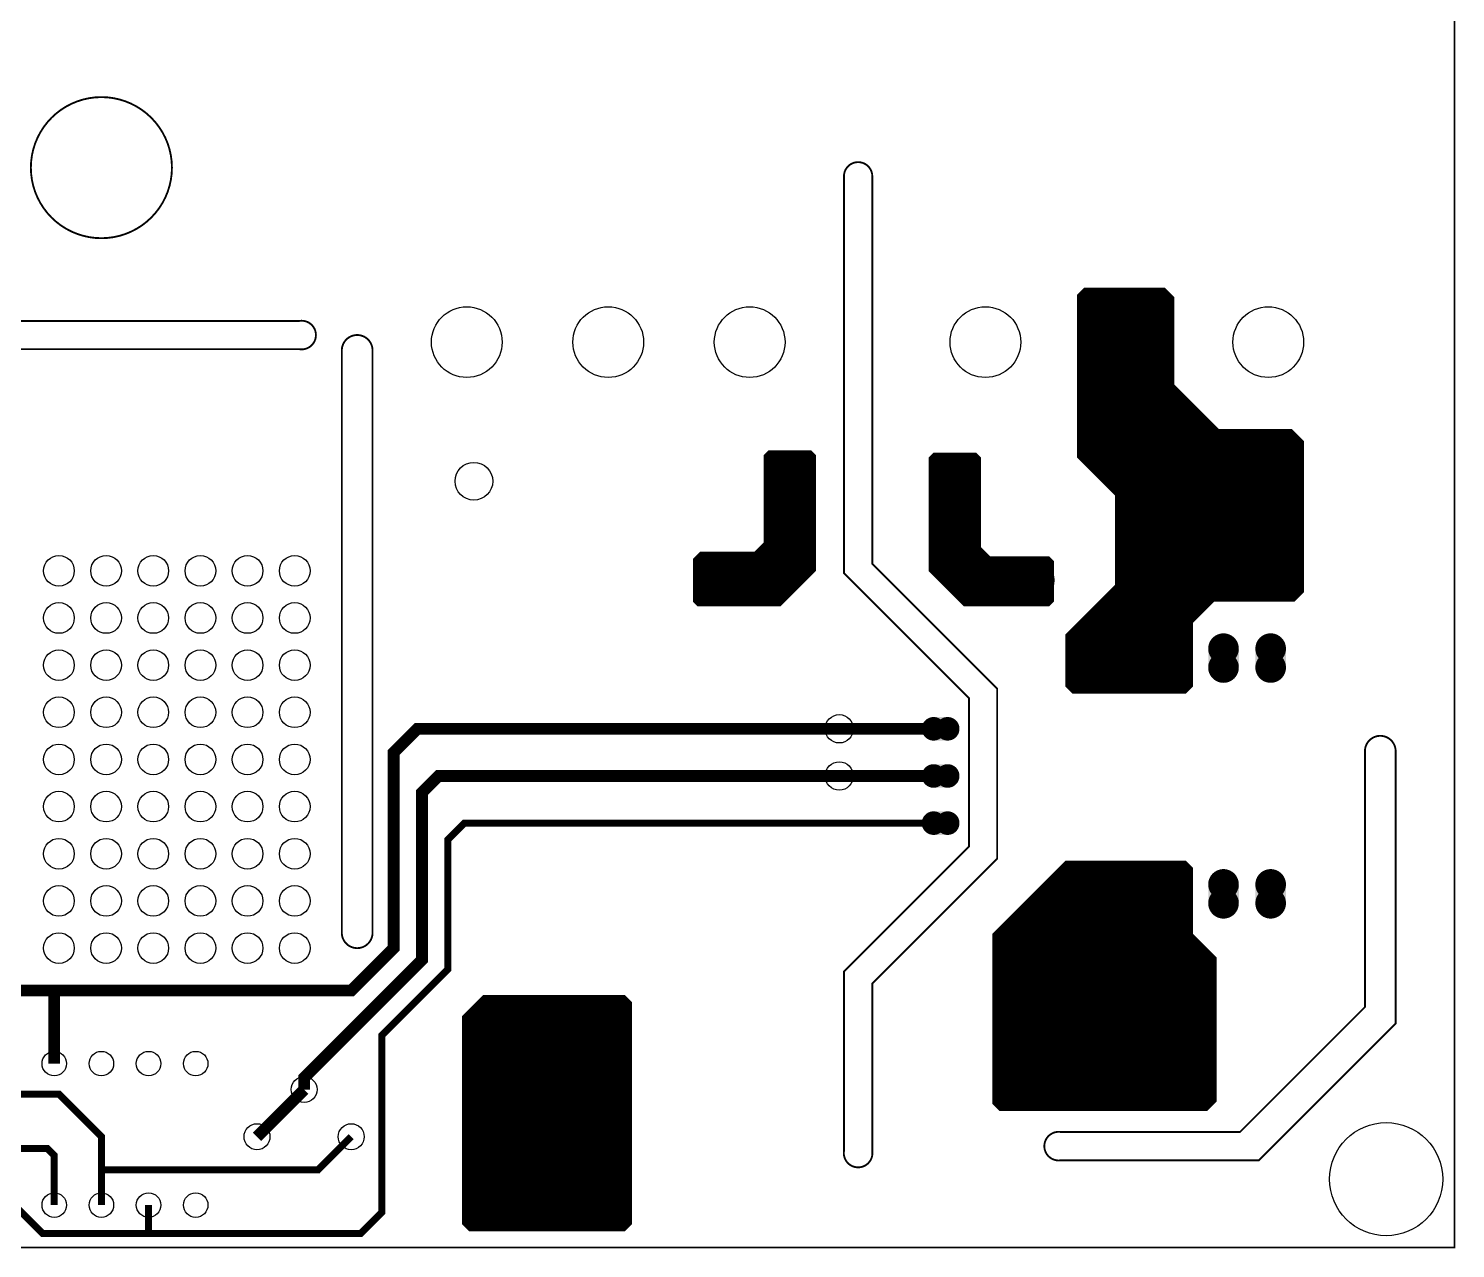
# Model space of a CAD drawing. Extents: x 0 to 219, y 0 to 131.
# Drawn here: x 142.1 to 219, y -0.1 to 65.7 of the extents above; entities that cross this region are included whole.
import ezdxf

# ---------------------------------------------------------------- set-up
doc = ezdxf.new("R2010")
doc.units = 0
doc.layers.get('0').update_dxf_attribs({"linetype": 'CONTINUOUS'})
doc.layers.add('OUT', color=7, linetype='CONTINUOUS')
doc.layers.add('SS', color=6, linetype='CONTINUOUS')

# ---------------------------------------------------------------- blocks, each defined once
blk = doc.blocks.new('ROUND_28')
blk.add_circle((0, 0), 1.016)
blk = doc.blocks.new('ROUND_14')
blk.add_circle((0, 0), 0.699)
blk = doc.blocks.new('OBLONG_31')
at = {"const_width": 0.8255}
for points in [[(-0.41275, 0.508, 1), (0.41275, 0.508, 1)], [(-0.41275, -0.508, 1), (0.41275, -0.508, 1)]]:
    blk.add_lwpolyline(points, format="xyb", close=True, dxfattribs=at)
blk.add_solid([(-0.8255, -0.508), (-0.8255, 0.508), (0.8255, -0.508), (0.8255, 0.508)])
blk = doc.blocks.new('OBLONG_32')
at = {"const_width": 0.635}
for points in [[(-0.6985, 0, 1), (-0.0635, 0, 1)], [(0.0635, 0, 1), (0.6985, 0, 1)]]:
    blk.add_lwpolyline(points, format="xyb", close=True, dxfattribs=at)
blk.add_solid([(0.381, -0.635), (0.381, 0.635), (-0.381, -0.635), (-0.381, 0.635)])
blk = doc.blocks.new('ROUND_33')
blk.add_circle((0, 0), 2.032)
blk = doc.blocks.new('ROUND_34')
blk.add_circle((0, 0), 0.762)
blk = doc.blocks.new('ROUND_36')
blk.add_circle((0, 0), 1.905)
blk = doc.blocks.new('ROUND_29')
blk.add_circle((0, 0), 3.048)
blk = doc.blocks.new('ROUND_18')
blk.add_circle((0, 0), 0.826)
blk = doc.blocks.new('ROUND_30')
blk.add_circle((0, 0), 0.66)

msp = doc.modelspace()

# ---------------------------------------------------------------- linework, layer by layer
at = {"layer": 'OUT', "const_width": 0.1}
for points in [[(0, 0), (218.948, 0), (218.948, 131.318), (0, 131.318), (0, 0)], [(149.85, 58.166), (149.835538, 58.49719), (149.792268, 58.825862), (149.720518, 59.149512), (149.62083, 59.465676), (149.493968, 59.771948), (149.340896, 60.066), (149.162776, 60.34559), (148.960968, 60.608592), (148.737004, 60.853004), (148.492592, 61.076968), (148.22959, 61.278776), (147.95, 61.456896), (147.655948, 61.609968), (147.349676, 61.73683), (147.033512, 61.836518), (146.709862, 61.908268), (146.38119, 61.951538), (146.05, 61.966), (145.718808, 61.951538), (145.390136, 61.908268), (145.066486, 61.836518), (144.750322, 61.73683), (144.44405, 61.609968), (144.15, 61.456896), (143.870408, 61.278776), (143.607406, 61.076968), (143.362994, 60.853004), (143.13903, 60.608592), (142.937222, 60.34559), (142.759102, 60.066), (142.60603, 59.771948), (142.479168, 59.465676), (142.37948, 59.149512), (142.30773, 58.825862), (142.26446, 58.49719), (142.25, 58.166), (142.26446, 57.834808), (142.30773, 57.506136), (142.37948, 57.182486), (142.479168, 56.866322), (142.60603, 56.56005), (142.759102, 56.266), (142.937222, 55.986408), (143.13903, 55.723406), (143.362994, 55.478994), (143.607406, 55.25503), (143.870408, 55.053222), (144.15, 54.875102), (144.44405, 54.72203), (144.750322, 54.595168), (145.066486, 54.49548), (145.390136, 54.42373), (145.718808, 54.38046), (146.05, 54.366), (146.38119, 54.38046), (146.709862, 54.42373), (147.033512, 54.49548), (147.349676, 54.595168), (147.655948, 54.72203), (147.95, 54.875102), (148.22959, 55.053222), (148.492592, 55.25503), (148.737004, 55.478994), (148.960968, 55.723406), (149.162776, 55.986408), (149.340896, 56.265998), (149.493968, 56.56005), (149.62083, 56.866322), (149.720518, 57.182486), (149.792268, 57.506136), (149.835538, 57.834808), (149.85, 58.166)], [(186.055, 57.658), (186.054238, 57.675426), (186.055, 57.742), (186.06156, 57.808252), (186.073868, 57.87368), (186.091834, 57.937788), (186.115318, 58.000086), (186.144142, 58.0601), (186.178088, 58.117372), (186.216896, 58.171468), (186.26027, 58.221978), (186.307882, 58.268512), (186.359368, 58.310722), (186.414338, 58.348284), (186.472372, 58.38091), (186.533028, 58.408356), (186.595846, 58.43041), (186.660348, 58.446904), (186.726042, 58.457716), (186.792426, 58.46276), (186.859, 58.462), (186.925252, 58.455438), (186.99068, 58.44313), (187.054788, 58.425164), (187.117086, 58.40168), (187.1771, 58.372856), (187.234372, 58.33891), (187.288468, 58.300102), (187.338978, 58.256728), (187.385512, 58.209116), (187.427722, 58.15763), (187.465284, 58.10266), (187.49791, 58.044626), (187.525356, 57.98397), (187.54741, 57.921152), (187.563904, 57.85665), (187.574716, 57.790956), (187.57976, 57.724572), (187.579, 57.658), (187.579, 36.83), (194.31, 30.099), (194.31, 20.955), (187.579, 14.224), (187.579, 5.207), (187.583576, 5.17224), (187.587912, 5.105112), (187.586384, 5.03786), (187.579, 4.971), (187.565814, 4.905036), (187.546932, 4.840472), (187.522494, 4.7778), (187.492686, 4.717496), (187.457736, 4.66002), (187.41791, 4.605808), (187.37351, 4.555274), (187.324876, 4.508802), (187.272376, 4.466746), (187.21641, 4.429424), (187.157404, 4.397124), (187.095808, 4.370088), (187.03209, 4.348524), (186.966734, 4.332594), (186.90024, 4.322422), (186.833112, 4.318086), (186.76586, 4.319614), (186.699, 4.327), (186.633036, 4.340184), (186.568472, 4.359066), (186.5058, 4.383504), (186.445496, 4.413312), (186.38802, 4.448262), (186.333808, 4.488088), (186.283274, 4.532488), (186.236802, 4.581122), (186.194746, 4.633622), (186.157424, 4.689588), (186.125124, 4.748594), (186.098088, 4.81019), (186.076524, 4.873908), (186.060594, 4.939264), (186.050422, 5.005758), (186.046086, 5.072886), (186.047614, 5.140138), (186.055, 5.207), (186.055, 14.859), (192.786, 21.59), (192.786, 29.591), (186.055, 36.322), (186.055, 57.658)], [(106.045, 48.387), (156.718, 48.387), (156.78486, 48.379614), (156.852112, 48.378086), (156.91924, 48.382422), (156.985734, 48.392594), (157.05109, 48.408524), (157.114808, 48.430088), (157.176404, 48.457124), (157.23541, 48.489424), (157.291376, 48.526746), (157.343876, 48.568802), (157.39251, 48.615274), (157.43691, 48.665808), (157.476736, 48.72002), (157.511686, 48.777496), (157.541494, 48.8378), (157.565932, 48.900472), (157.584814, 48.965036), (157.598, 49.031), (157.605384, 49.09786), (157.606912, 49.165112), (157.602576, 49.23224), (157.592404, 49.298734), (157.576474, 49.36409), (157.55491, 49.427808), (157.527874, 49.489404), (157.495574, 49.54841), (157.458252, 49.604376), (157.416196, 49.656876), (157.369724, 49.70551), (157.31919, 49.74991), (157.264978, 49.789736), (157.207502, 49.824686), (157.147198, 49.854494), (157.084526, 49.878932), (157.019962, 49.897814), (156.954, 49.911), (156.887138, 49.918384), (156.819886, 49.919912), (156.752758, 49.915576), (156.718, 49.911), (106.68, 49.911)], [(160.655, 48.387), (160.646368, 48.458662), (160.631526, 48.529302), (160.610582, 48.598378), (160.583698, 48.665366), (160.551078, 48.729756), (160.51297, 48.791058), (160.469664, 48.848806), (160.42149, 48.90256), (160.368814, 48.95191), (160.312038, 48.996482), (160.251592, 49.035934), (160.18794, 49.06997), (160.121562, 49.098328), (160.052964, 49.120792), (159.982672, 49.137194), (159.911216, 49.147406), (159.839142, 49.15135), (159.767, 49.149), (159.695336, 49.140368), (159.624696, 49.125526), (159.55562, 49.104582), (159.488632, 49.077698), (159.424242, 49.045078), (159.36294, 49.00697), (159.305192, 48.963664), (159.251438, 48.91549), (159.202088, 48.862814), (159.157516, 48.806038), (159.118064, 48.745592), (159.084028, 48.68194), (159.05567, 48.615562), (159.033206, 48.546964), (159.016804, 48.476672), (159.006592, 48.405216), (159.004, 48.387), (159.004, 16.891), (159.01272, 16.819252), (159.027662, 16.748538), (159.048708, 16.679396), (159.075702, 16.61235), (159.108436, 16.547912), (159.146662, 16.486574), (159.190088, 16.4288), (159.238384, 16.37503), (159.291184, 16.325674), (159.348084, 16.281108), (159.40865, 16.24167), (159.472424, 16.207662), (159.53892, 16.179342), (159.60763, 16.156924), (159.678034, 16.14058), (159.749594, 16.130434), (159.821764, 16.126564), (159.894, 16.129), (159.965746, 16.13772), (160.03646, 16.152662), (160.105602, 16.173708), (160.172648, 16.200702), (160.237086, 16.233436), (160.298424, 16.271662), (160.356198, 16.315088), (160.409968, 16.363384), (160.459324, 16.416184), (160.50389, 16.473084), (160.543328, 16.53365), (160.577336, 16.597424), (160.605656, 16.66392), (160.628074, 16.73263), (160.644418, 16.803034), (160.654564, 16.874594), (160.655, 16.891), (160.655, 48.387)], [(197.739, 6.223), (197.672138, 6.230384), (197.604886, 6.231912), (197.537758, 6.227576), (197.471264, 6.217404), (197.405908, 6.201474), (197.34219, 6.17991), (197.280594, 6.152874), (197.221588, 6.120574), (197.165622, 6.083252), (197.113122, 6.041196), (197.064488, 5.994724), (197.020088, 5.94419), (196.980262, 5.889978), (196.945312, 5.832502), (196.915504, 5.772198), (196.891066, 5.709526), (196.872184, 5.644962), (196.859, 5.579), (196.851614, 5.512138), (196.850086, 5.444886), (196.854422, 5.377758), (196.864594, 5.311264), (196.880524, 5.245908), (196.902088, 5.18219), (196.929124, 5.120594), (196.961424, 5.061588), (196.998746, 5.005622), (197.040802, 4.953122), (197.087274, 4.904488), (197.137808, 4.860088), (197.19202, 4.820262), (197.249496, 4.785312), (197.3098, 4.755504), (197.372472, 4.731066), (197.437036, 4.712184), (197.503, 4.699), (197.56986, 4.691614), (197.637112, 4.690086), (197.70424, 4.694422), (197.739, 4.699), (208.407, 4.699), (215.773, 12.065), (215.773, 26.67), (215.775438, 26.742146), (215.771578, 26.814232), (215.761452, 26.885706), (215.745134, 26.956026), (215.72275, 27.024656), (215.69447, 27.091074), (215.660508, 27.154774), (215.621124, 27.215272), (215.576616, 27.272108), (215.527326, 27.324848), (215.473626, 27.37309), (215.415924, 27.41647), (215.354662, 27.454656), (215.290306, 27.487356), (215.223344, 27.514324), (215.154286, 27.535352), (215.083658, 27.550282), (215.012, 27.559), (214.939852, 27.561438), (214.867766, 27.557578), (214.796292, 27.547452), (214.725972, 27.531134), (214.657342, 27.50875), (214.590924, 27.48047), (214.527224, 27.446508), (214.466726, 27.407124), (214.40989, 27.362616), (214.35715, 27.313326), (214.308908, 27.259626), (214.265528, 27.201924), (214.227342, 27.140662), (214.194642, 27.076306), (214.167674, 27.009344), (214.146646, 26.940286), (214.131716, 26.869658), (214.123, 26.798), (214.12056, 26.725852), (214.122, 26.67), (214.122, 12.954), (207.391, 6.223), (197.739, 6.223)]]:
    msp.add_lwpolyline(points, dxfattribs=at)
at = {"layer": 'SS'}
for points, const_width in [([(199.009, 51.689), (203.327, 51.689), (203.835, 51.181), (203.835, 46.482), (206.248, 44.069), (210.185, 44.069), (210.82, 43.434), (210.82, 35.306), (210.312, 34.798), (205.994, 34.798), (204.851, 33.655), (204.851, 30.226), (204.47, 29.845), (198.374, 29.845), (197.993, 30.226), (197.993, 33.02), (200.66, 35.687), (200.66, 40.513), (198.628, 42.545), (198.628, 51.308), (199.009, 51.689)], 0.0254), ([(198.093, 30.267), (198.093, 32.979), (200.73, 35.616), (200.754, 35.654), (200.76, 35.687), (200.759, 40.513), (200.749, 40.557), (200.73, 40.584), (198.728, 42.586), (198.728, 51.267), (199.05, 51.589), (203.285, 51.589), (203.735, 51.14), (203.735, 46.482), (203.745, 46.438), (203.764, 46.411), (206.177, 43.998), (206.215, 43.975), (206.248, 43.969), (210.143, 43.969), (210.72, 43.393), (210.719, 35.347), (210.27, 34.898), (205.993, 34.898), (205.95, 34.888), (205.923, 34.869), (204.78, 33.726), (204.756, 33.688), (204.751, 33.655), (204.75, 30.267), (204.428, 29.945), (198.415, 29.945), (198.093, 30.267)], 0.2), ([(198.882, 51.421), (203.453, 51.421)], 0.2), ([(198.728, 51.246), (203.628, 51.246)], 0.2), ([(198.728, 51.072), (203.735, 51.072)], 0.2), ([(198.728, 50.897), (203.735, 50.897)], 0.2), ([(198.728, 50.722), (203.735, 50.722)], 0.2), ([(198.728, 50.548), (203.735, 50.548)], 0.2), ([(198.728, 50.373), (203.735, 50.373)], 0.2), ([(198.728, 50.199), (203.735, 50.199)], 0.2), ([(198.728, 50.024), (203.735, 50.024)], 0.2), ([(198.728, 49.849), (203.735, 49.849)], 0.2), ([(198.728, 49.675), (203.735, 49.675)], 0.2), ([(198.728, 49.5), (203.735, 49.5)], 0.2), ([(198.728, 49.326), (203.735, 49.326)], 0.2), ([(198.728, 49.151), (203.735, 49.151)], 0.2), ([(198.728, 48.976), (203.735, 48.976)], 0.2), ([(198.728, 48.802), (203.735, 48.802)], 0.2), ([(198.728, 48.627), (203.735, 48.627)], 0.2), ([(198.728, 48.453), (203.735, 48.453)], 0.2), ([(198.728, 48.278), (203.735, 48.278)], 0.2), ([(198.728, 48.103), (203.735, 48.103)], 0.2), ([(198.728, 47.929), (203.735, 47.929)], 0.2), ([(198.728, 47.754), (203.735, 47.754)], 0.2), ([(198.728, 47.58), (203.735, 47.58)], 0.2), ([(198.728, 47.405), (203.735, 47.405)], 0.2), ([(198.728, 47.23), (203.735, 47.23)], 0.2), ([(198.728, 47.056), (203.735, 47.056)], 0.2), ([(198.728, 46.881), (203.735, 46.881)], 0.2), ([(198.728, 46.707), (203.735, 46.707)], 0.2), ([(198.728, 46.532), (203.735, 46.532)], 0.2), ([(198.728, 46.357), (203.818, 46.357)], 0.2), ([(198.728, 46.183), (203.992, 46.183)], 0.2), ([(198.728, 46.008), (204.167, 46.008)], 0.2), ([(198.728, 45.834), (204.341, 45.834)], 0.2), ([(198.728, 45.659), (204.516, 45.659)], 0.2), ([(198.728, 45.484), (204.691, 45.484)], 0.2), ([(198.728, 45.31), (204.865, 45.31)], 0.2), ([(198.728, 45.135), (205.04, 45.135)], 0.2), ([(198.728, 44.961), (205.214, 44.961)], 0.2), ([(198.728, 44.786), (205.389, 44.786)], 0.2), ([(198.728, 44.611), (205.564, 44.611)], 0.2), ([(198.728, 44.437), (205.738, 44.437)], 0.2), ([(198.728, 44.262), (205.913, 44.262)], 0.2), ([(198.728, 44.088), (206.087, 44.088)], 0.2), ([(198.728, 43.913), (210.199, 43.913)], 0.2), ([(198.728, 43.738), (210.374, 43.738)], 0.2), ([(198.728, 43.564), (210.548, 43.564)], 0.2), ([(198.728, 43.389), (210.72, 43.389)], 0.2), ([(198.728, 43.215), (210.72, 43.215)], 0.2), ([(198.728, 43.04), (210.72, 43.04)], 0.2), ([(184.531, 42.672), (184.531, 36.449), (182.626, 34.544), (178.181, 34.544), (177.927, 34.798), (177.927, 37.084), (178.308, 37.465), (181.229, 37.465), (181.737, 37.973), (181.737, 42.672), (181.991, 42.926), (184.277, 42.926), (184.531, 42.672)], 0.0254), ([(178.027, 34.839), (178.027, 37.043), (178.349, 37.365), (181.229, 37.365), (181.272, 37.375), (181.299, 37.394), (181.807, 37.902), (181.831, 37.94), (181.837, 37.973), (181.837, 42.631), (182.032, 42.826), (184.235, 42.826), (184.43, 42.631), (184.43, 36.49), (182.584, 34.644), (178.222, 34.644), (178.027, 34.839)], 0.2), ([(181.837, 42.501), (184.43, 42.501)], 0.2), ([(181.837, 42.326), (184.43, 42.326)], 0.2), ([(181.882, 42.676), (184.385, 42.676)], 0.2), ([(190.627, 42.545), (190.881, 42.799), (193.167, 42.799), (193.421, 42.545), (193.421, 37.719), (193.929, 37.211), (197.104, 37.211), (197.358, 36.957), (197.358, 34.798), (197.104, 34.544), (192.532, 34.544), (190.627, 36.449), (190.627, 42.545)], 0.0254), ([(190.727, 36.49), (190.727, 42.504), (190.922, 42.699), (193.125, 42.699), (193.321, 42.504), (193.321, 37.719), (193.331, 37.675), (193.35, 37.648), (193.858, 37.14), (193.896, 37.117), (193.929, 37.111), (197.062, 37.111), (197.258, 36.916), (197.257, 34.839), (197.062, 34.644), (192.573, 34.644), (190.727, 36.49)], 0.2), ([(190.727, 42.501), (193.321, 42.501)], 0.2), ([(190.727, 42.326), (193.321, 42.326)], 0.2), ([(190.899, 42.676), (193.148, 42.676)], 0.2), ([(198.728, 42.865), (210.72, 42.865)], 0.2), ([(198.728, 42.691), (210.72, 42.691)], 0.2), ([(198.798, 42.516), (210.72, 42.516)], 0.2), ([(198.972, 42.342), (210.72, 42.342)], 0.2), ([(181.837, 42.152), (184.43, 42.152)], 0.2), ([(181.837, 41.977), (184.43, 41.977)], 0.2), ([(181.837, 41.803), (184.43, 41.803)], 0.2), ([(181.837, 41.628), (184.43, 41.628)], 0.2), ([(181.837, 41.453), (184.43, 41.453)], 0.2), ([(190.727, 42.152), (193.321, 42.152)], 0.2), ([(190.727, 41.977), (193.321, 41.977)], 0.2), ([(190.727, 41.803), (193.321, 41.803)], 0.2), ([(190.727, 41.628), (193.321, 41.628)], 0.2), ([(190.727, 41.453), (193.321, 41.453)], 0.2), ([(199.147, 42.167), (210.72, 42.167)], 0.2), ([(199.322, 41.992), (210.719, 41.992)], 0.2), ([(199.496, 41.818), (210.719, 41.818)], 0.2), ([(199.671, 41.643), (210.719, 41.643)], 0.2), ([(199.845, 41.469), (210.719, 41.469)], 0.2), ([(181.837, 41.279), (184.43, 41.279)], 0.2), ([(181.837, 41.104), (184.43, 41.104)], 0.2), ([(181.837, 40.93), (184.43, 40.93)], 0.2), ([(181.837, 40.755), (184.43, 40.755)], 0.2), ([(190.727, 41.279), (193.321, 41.279)], 0.2), ([(190.727, 41.104), (193.321, 41.104)], 0.2), ([(190.727, 40.93), (193.321, 40.93)], 0.2), ([(190.727, 40.755), (193.321, 40.755)], 0.2), ([(200.02, 41.294), (210.719, 41.294)], 0.2), ([(200.195, 41.119), (210.719, 41.119)], 0.2), ([(200.369, 40.945), (210.719, 40.945)], 0.2), ([(200.544, 40.77), (210.719, 40.77)], 0.2), ([(181.837, 40.58), (184.43, 40.58)], 0.2), ([(181.837, 40.406), (184.43, 40.406)], 0.2), ([(181.837, 40.231), (184.43, 40.231)], 0.2), ([(181.837, 40.057), (184.43, 40.057)], 0.2), ([(181.837, 39.882), (184.43, 39.882)], 0.2), ([(190.727, 40.58), (193.321, 40.58)], 0.2), ([(190.727, 40.406), (193.321, 40.406)], 0.2), ([(190.727, 40.231), (193.321, 40.231)], 0.2), ([(190.727, 40.057), (193.321, 40.057)], 0.2), ([(190.727, 39.882), (193.321, 39.882)], 0.2), ([(200.718, 40.596), (210.719, 40.596)], 0.2), ([(200.759, 40.421), (210.719, 40.421)], 0.2), ([(200.759, 40.246), (210.719, 40.246)], 0.2), ([(200.759, 40.072), (210.719, 40.072)], 0.2), ([(200.759, 39.897), (210.719, 39.897)], 0.2), ([(181.837, 39.707), (184.43, 39.707)], 0.2), ([(181.837, 39.533), (184.43, 39.533)], 0.2), ([(181.837, 39.358), (184.43, 39.358)], 0.2), ([(181.837, 39.184), (184.43, 39.184)], 0.2), ([(190.727, 39.707), (193.321, 39.707)], 0.2), ([(190.727, 39.533), (193.321, 39.533)], 0.2), ([(190.727, 39.358), (193.321, 39.358)], 0.2), ([(190.727, 39.184), (193.321, 39.184)], 0.2), ([(200.759, 39.723), (210.719, 39.723)], 0.2), ([(200.759, 39.548), (210.719, 39.548)], 0.2), ([(200.759, 39.373), (210.719, 39.373)], 0.2), ([(200.759, 39.199), (210.719, 39.199)], 0.2), ([(181.837, 39.009), (184.43, 39.009)], 0.2), ([(181.837, 38.834), (184.43, 38.834)], 0.2), ([(181.837, 38.66), (184.43, 38.66)], 0.2), ([(181.837, 38.485), (184.43, 38.485)], 0.2), ([(190.727, 39.009), (193.321, 39.009)], 0.2), ([(190.727, 38.834), (193.321, 38.834)], 0.2), ([(190.727, 38.66), (193.321, 38.66)], 0.2), ([(190.727, 38.485), (193.321, 38.485)], 0.2), ([(200.759, 39.024), (210.719, 39.024)], 0.2), ([(200.759, 38.85), (210.719, 38.85)], 0.2), ([(200.759, 38.675), (210.719, 38.675)], 0.2), ([(200.759, 38.5), (210.719, 38.5)], 0.2), ([(181.517, 37.612), (184.43, 37.612)], 0.2), ([(181.692, 37.787), (184.43, 37.787)], 0.2), ([(181.835, 37.961), (184.43, 37.961)], 0.2), ([(181.837, 38.311), (184.43, 38.311)], 0.2), ([(181.837, 38.136), (184.43, 38.136)], 0.2), ([(190.727, 38.311), (193.321, 38.311)], 0.2), ([(190.727, 38.136), (193.321, 38.136)], 0.2), ([(190.727, 37.961), (193.321, 37.961)], 0.2), ([(190.727, 37.787), (193.321, 37.787)], 0.2), ([(190.727, 37.612), (193.386, 37.612)], 0.2), ([(200.759, 38.326), (210.719, 38.326)], 0.2), ([(200.759, 38.151), (210.719, 38.151)], 0.2), ([(200.759, 37.977), (210.719, 37.977)], 0.2), ([(200.759, 37.802), (210.719, 37.802)], 0.2), ([(200.759, 37.627), (210.719, 37.627)], 0.2), ([(178.027, 36.914), (184.43, 36.914)], 0.2), ([(178.072, 37.088), (184.43, 37.088)], 0.2), ([(178.247, 37.263), (184.43, 37.263)], 0.2), ([(181.343, 37.438), (184.43, 37.438)], 0.2), ([(190.727, 37.438), (193.56, 37.438)], 0.2), ([(190.727, 37.263), (193.735, 37.263)], 0.2), ([(190.727, 37.088), (197.085, 37.088)], 0.2), ([(190.727, 36.914), (197.258, 36.914)], 0.2), ([(200.759, 37.453), (210.719, 37.453)], 0.2), ([(200.759, 37.278), (210.719, 37.278)], 0.2), ([(200.759, 37.104), (210.719, 37.104)], 0.2), ([(200.759, 36.929), (210.719, 36.929)], 0.2), ([(178.027, 36.739), (184.43, 36.739)], 0.2), ([(178.027, 36.565), (184.43, 36.565)], 0.2), ([(178.027, 36.39), (184.33, 36.39)], 0.2), ([(178.027, 36.215), (184.155, 36.215)], 0.2), ([(178.027, 36.041), (183.981, 36.041)], 0.2), ([(190.727, 36.739), (197.258, 36.739)], 0.2), ([(190.727, 36.565), (197.257, 36.565)], 0.2), ([(190.827, 36.39), (197.257, 36.39)], 0.2), ([(191.002, 36.215), (197.257, 36.215)], 0.2), ([(191.176, 36.041), (197.257, 36.041)], 0.2), ([(200.759, 36.754), (210.719, 36.754)], 0.2), ([(200.759, 36.58), (210.719, 36.58)], 0.2), ([(200.76, 36.405), (210.719, 36.405)], 0.2), ([(200.76, 36.231), (210.719, 36.231)], 0.2), ([(200.76, 36.056), (210.719, 36.056)], 0.2), ([(178.027, 35.866), (183.806, 35.866)], 0.2), ([(178.027, 35.692), (183.632, 35.692)], 0.2), ([(178.027, 35.517), (183.457, 35.517)], 0.2), ([(178.027, 35.342), (183.282, 35.342)], 0.2), ([(191.351, 35.866), (197.257, 35.866)], 0.2), ([(191.525, 35.692), (197.257, 35.692)], 0.2), ([(191.7, 35.517), (197.257, 35.517)], 0.2), ([(191.875, 35.342), (197.257, 35.342)], 0.2), ([(200.472, 35.358), (210.719, 35.358)], 0.2), ([(200.646, 35.532), (210.719, 35.532)], 0.2), ([(200.76, 35.881), (210.719, 35.881)], 0.2), ([(200.76, 35.707), (210.719, 35.707)], 0.2), ([(178.027, 35.168), (183.108, 35.168)], 0.2), ([(178.027, 34.993), (182.933, 34.993)], 0.2), ([(178.047, 34.819), (182.759, 34.819)], 0.2), ([(192.049, 35.168), (197.257, 35.168)], 0.2), ([(192.224, 34.993), (197.257, 34.993)], 0.2), ([(192.398, 34.819), (197.237, 34.819)], 0.2), ([(199.773, 34.659), (205.713, 34.659)], 0.2), ([(199.948, 34.834), (205.888, 34.834)], 0.2), ([(200.122, 35.008), (210.38, 35.008)], 0.2), ([(200.297, 35.183), (210.555, 35.183)], 0.2), ([(198.9, 33.786), (204.84, 33.786)], 0.2), ([(199.075, 33.961), (205.015, 33.961)], 0.2), ([(199.249, 34.135), (205.189, 34.135)], 0.2), ([(199.424, 34.31), (205.364, 34.31)], 0.2), ([(199.599, 34.485), (205.539, 34.485)], 0.2), ([(198.202, 33.088), (204.75, 33.088)], 0.2), ([(198.376, 33.262), (204.751, 33.262)], 0.2), ([(198.551, 33.437), (204.751, 33.437)], 0.2), ([(198.726, 33.612), (204.751, 33.612)], 0.2), ([(198.093, 32.913), (204.75, 32.913)], 0.2), ([(198.093, 32.739), (204.75, 32.739)], 0.2), ([(198.093, 32.564), (204.75, 32.564)], 0.2), ([(198.093, 32.389), (204.75, 32.389)], 0.2), ([(198.093, 32.215), (204.75, 32.215)], 0.2), ([(198.093, 32.04), (204.75, 32.04)], 0.2), ([(198.093, 31.866), (204.75, 31.866)], 0.2), ([(198.093, 31.691), (204.75, 31.691)], 0.2), ([(198.093, 31.516), (204.75, 31.516)], 0.2), ([(198.093, 31.342), (204.75, 31.342)], 0.2), ([(198.093, 31.167), (204.75, 31.167)], 0.2), ([(198.093, 30.993), (204.75, 30.993)], 0.2), ([(198.093, 30.818), (204.75, 30.818)], 0.2), ([(198.093, 30.643), (204.75, 30.643)], 0.2), ([(198.093, 30.469), (204.75, 30.469)], 0.2), ([(198.093, 30.294), (204.75, 30.294)], 0.2), ([(198.24, 30.12), (204.603, 30.12)], 0.2), ([(143.51, 9.906), (143.51, 13.843), (159.512, 13.843), (161.798, 16.129), (161.798, 26.67), (163.068, 27.94), (185.801, 27.94)], 0.635), ([(185.801, 27.94), (191.262, 27.94)], 0.635), ([(185.928, 25.4), (164.211, 25.4), (163.322, 24.511), (163.322, 15.494), (156.972, 9.144), (156.972, 8.509)], 0.635), ([(185.801, 25.4), (185.928, 25.4)], 0.635), ([(185.928, 25.4), (191.262, 25.4)], 0.635), ([(148.59, 2.286), (148.59, 0.762), (160.02, 0.762), (161.163, 1.905), (161.163, 11.43), (164.719, 14.986), (164.719, 21.971), (165.608, 22.86), (191.262, 22.86)], 0.381), ([(197.993, 20.828), (194.056, 16.891), (194.056, 7.747), (194.437, 7.366), (205.613, 7.366), (206.121, 7.874), (206.121, 15.621), (204.851, 16.891), (204.851, 20.447), (204.47, 20.828), (197.993, 20.828)], 0.0254), ([(194.156, 7.788), (194.156, 16.85), (198.034, 20.728), (204.428, 20.728), (204.751, 20.406), (204.751, 16.891), (204.761, 16.847), (204.78, 16.82), (206.021, 15.58), (206.02, 7.915), (205.571, 7.466), (194.478, 7.466), (194.156, 7.788)], 0.2), ([(197.343, 20.037), (204.751, 20.037)], 0.2), ([(197.518, 20.212), (204.751, 20.212)], 0.2), ([(197.692, 20.386), (204.751, 20.386)], 0.2), ([(197.867, 20.561), (204.595, 20.561)], 0.2), ([(196.47, 19.164), (204.751, 19.164)], 0.2), ([(196.645, 19.339), (204.751, 19.339)], 0.2), ([(196.819, 19.513), (204.751, 19.513)], 0.2), ([(196.994, 19.688), (204.751, 19.688)], 0.2), ([(197.169, 19.863), (204.751, 19.863)], 0.2), ([(195.772, 18.466), (204.751, 18.466)], 0.2), ([(195.946, 18.64), (204.751, 18.64)], 0.2), ([(196.121, 18.815), (204.751, 18.815)], 0.2), ([(196.296, 18.99), (204.751, 18.99)], 0.2), ([(194.899, 17.593), (204.751, 17.593)], 0.2), ([(195.073, 17.767), (204.751, 17.767)], 0.2), ([(195.248, 17.942), (204.751, 17.942)], 0.2), ([(195.423, 18.117), (204.751, 18.117)], 0.2), ([(195.597, 18.291), (204.751, 18.291)], 0.2), ([(194.2, 16.894), (204.751, 16.894)], 0.2), ([(194.375, 17.069), (204.751, 17.069)], 0.2), ([(194.55, 17.244), (204.751, 17.244)], 0.2), ([(194.724, 17.418), (204.751, 17.418)], 0.2), ([(194.156, 16.72), (204.88, 16.72)], 0.2), ([(194.156, 16.545), (205.055, 16.545)], 0.2), ([(194.156, 16.371), (205.229, 16.371)], 0.2), ([(194.156, 16.196), (205.404, 16.196)], 0.2), ([(194.156, 16.021), (205.579, 16.021)], 0.2), ([(194.156, 15.847), (205.753, 15.847)], 0.2), ([(194.156, 15.672), (205.928, 15.672)], 0.2), ([(194.156, 15.498), (206.021, 15.498)], 0.2), ([(194.156, 15.323), (206.021, 15.323)], 0.2), ([(194.156, 15.148), (206.021, 15.148)], 0.2), ([(194.156, 14.974), (206.021, 14.974)], 0.2), ([(194.156, 14.799), (206.021, 14.799)], 0.2), ([(194.156, 14.625), (206.021, 14.625)], 0.2), ([(130.683, 8.255), (130.683, 13.843), (143.51, 13.843), (143.51, 9.906)], 0.635), ([(194.156, 14.45), (206.021, 14.45)], 0.2), ([(194.156, 14.275), (206.02, 14.275)], 0.2), ([(194.156, 14.101), (206.02, 14.101)], 0.2), ([(194.156, 13.926), (206.02, 13.926)], 0.2), ([(194.156, 13.752), (206.02, 13.752)], 0.2), ([(174.625, 13.208), (174.625, 1.27), (174.244, 0.889), (165.862, 0.889), (165.481, 1.27), (165.481, 12.446), (166.624, 13.589), (174.244, 13.589), (174.625, 13.208)], 0.0254), ([(165.581, 1.311), (165.581, 12.405), (166.665, 13.489), (174.202, 13.489), (174.524, 13.167), (174.524, 1.311), (174.202, 0.989), (165.903, 0.989), (165.581, 1.311)], 0.2), ([(166.212, 13.036), (174.524, 13.036)], 0.2), ([(166.387, 13.211), (174.48, 13.211)], 0.2), ([(166.562, 13.386), (174.305, 13.386)], 0.2), ([(194.156, 13.577), (206.02, 13.577)], 0.2), ([(194.156, 13.402), (206.02, 13.402)], 0.2), ([(194.156, 13.228), (206.02, 13.228)], 0.2), ([(194.156, 13.053), (206.02, 13.053)], 0.2), ([(165.581, 12.338), (174.524, 12.338)], 0.2), ([(165.689, 12.513), (174.524, 12.513)], 0.2), ([(165.863, 12.687), (174.524, 12.687)], 0.2), ([(166.038, 12.862), (174.524, 12.862)], 0.2), ([(194.156, 12.879), (206.02, 12.879)], 0.2), ([(194.156, 12.704), (206.02, 12.704)], 0.2), ([(194.156, 12.529), (206.02, 12.529)], 0.2), ([(194.156, 12.355), (206.02, 12.355)], 0.2), ([(148.59, 2.286), (148.59, 0.762), (142.875, 0.762), (140.97, 2.667), (128.524, 2.667), (127.635, 3.556), (127.635, 11.303), (127.127, 11.811), (106.553, 11.811), (105.664, 10.922), (105.664, 6.477), (103.886, 4.699)], 0.381), ([(165.581, 12.163), (174.524, 12.163)], 0.2), ([(165.581, 11.989), (174.524, 11.989)], 0.2), ([(165.581, 11.814), (174.524, 11.814)], 0.2), ([(165.581, 11.64), (174.524, 11.64)], 0.2), ([(165.581, 11.465), (174.524, 11.465)], 0.2), ([(194.156, 12.18), (206.02, 12.18)], 0.2), ([(194.156, 12.006), (206.02, 12.006)], 0.2), ([(194.156, 11.831), (206.02, 11.831)], 0.2), ([(194.156, 11.656), (206.02, 11.656)], 0.2), ([(194.156, 11.482), (206.02, 11.482)], 0.2), ([(165.581, 11.29), (174.524, 11.29)], 0.2), ([(165.581, 11.116), (174.524, 11.116)], 0.2), ([(165.581, 10.941), (174.524, 10.941)], 0.2), ([(165.581, 10.767), (174.524, 10.767)], 0.2), ([(194.156, 11.307), (206.02, 11.307)], 0.2), ([(194.156, 11.133), (206.02, 11.133)], 0.2), ([(194.156, 10.958), (206.02, 10.958)], 0.2), ([(194.156, 10.783), (206.02, 10.783)], 0.2), ([(165.581, 10.592), (174.524, 10.592)], 0.2), ([(165.581, 10.417), (174.524, 10.417)], 0.2), ([(165.581, 10.243), (174.524, 10.243)], 0.2), ([(165.581, 10.068), (174.524, 10.068)], 0.2), ([(165.581, 9.894), (174.524, 9.894)], 0.2), ([(194.156, 10.609), (206.02, 10.609)], 0.2), ([(194.156, 10.434), (206.02, 10.434)], 0.2), ([(194.156, 10.26), (206.02, 10.26)], 0.2), ([(194.156, 10.085), (206.02, 10.085)], 0.2), ([(194.156, 9.91), (206.02, 9.91)], 0.2), ([(165.581, 9.719), (174.524, 9.719)], 0.2), ([(165.581, 9.544), (174.524, 9.544)], 0.2), ([(165.581, 9.37), (174.524, 9.37)], 0.2), ([(165.581, 9.195), (174.524, 9.195)], 0.2), ([(194.156, 9.736), (206.02, 9.736)], 0.2), ([(194.156, 9.561), (206.02, 9.561)], 0.2), ([(194.156, 9.387), (206.02, 9.387)], 0.2), ([(194.156, 9.212), (206.02, 9.212)], 0.2), ([(156.972, 8.509), (154.432, 5.969)], 0.635), ([(165.581, 9.021), (174.524, 9.021)], 0.2), ([(165.581, 8.846), (174.524, 8.846)], 0.2), ([(165.581, 8.671), (174.524, 8.671)], 0.2), ([(165.581, 8.497), (174.524, 8.497)], 0.2), ([(194.156, 9.037), (206.02, 9.037)], 0.2), ([(194.156, 8.863), (206.02, 8.863)], 0.2), ([(194.156, 8.688), (206.02, 8.688)], 0.2), ([(194.156, 8.514), (206.02, 8.514)], 0.2), ([(146.05, 2.286), (146.05, 5.969), (143.764, 8.255), (140.843, 8.255)], 0.381), ([(165.581, 8.322), (174.524, 8.322)], 0.2), ([(165.581, 8.148), (174.524, 8.148)], 0.2), ([(165.581, 7.973), (174.524, 7.973)], 0.2), ([(165.581, 7.798), (174.524, 7.798)], 0.2), ([(165.581, 7.624), (174.524, 7.624)], 0.2), ([(194.156, 8.339), (206.02, 8.339)], 0.2), ([(194.156, 8.164), (206.02, 8.164)], 0.2), ([(194.156, 7.99), (206.02, 7.99)], 0.2), ([(194.156, 7.815), (205.92, 7.815)], 0.2), ([(194.303, 7.641), (205.746, 7.641)], 0.2), ([(165.581, 7.449), (174.524, 7.449)], 0.2), ([(165.581, 7.275), (174.524, 7.275)], 0.2), ([(165.581, 7.1), (174.524, 7.1)], 0.2), ([(165.581, 6.925), (174.524, 6.925)], 0.2), ([(159.512, 5.969), (157.734, 4.191), (146.05, 4.191), (146.05, 2.286)], 0.381), ([(165.581, 6.751), (174.524, 6.751)], 0.2), ([(165.581, 6.576), (174.524, 6.576)], 0.2), ([(165.581, 6.402), (174.524, 6.402)], 0.2), ([(165.581, 6.227), (174.524, 6.227)], 0.2), ([(165.581, 6.052), (174.524, 6.052)], 0.2), ([(140.843, 5.334), (143.129, 5.334), (143.51, 4.953), (143.51, 2.286)], 0.381), ([(165.581, 5.878), (174.524, 5.878)], 0.2), ([(165.581, 5.703), (174.524, 5.703)], 0.2), ([(165.581, 5.529), (174.524, 5.529)], 0.2), ([(165.581, 5.354), (174.524, 5.354)], 0.2), ([(165.581, 5.179), (174.524, 5.179)], 0.2), ([(165.581, 5.005), (174.524, 5.005)], 0.2), ([(165.581, 4.83), (174.524, 4.83)], 0.2), ([(165.581, 4.656), (174.524, 4.656)], 0.2), ([(165.581, 4.481), (174.524, 4.481)], 0.2), ([(165.581, 4.306), (174.524, 4.306)], 0.2), ([(165.581, 4.132), (174.524, 4.132)], 0.2), ([(165.581, 3.957), (174.524, 3.957)], 0.2), ([(165.581, 3.783), (174.524, 3.783)], 0.2), ([(165.581, 3.608), (174.524, 3.608)], 0.2), ([(165.581, 3.433), (174.524, 3.433)], 0.2), ([(165.581, 3.259), (174.524, 3.259)], 0.2), ([(165.581, 3.084), (174.524, 3.084)], 0.2), ([(165.581, 2.91), (174.524, 2.91)], 0.2), ([(165.581, 2.735), (174.524, 2.735)], 0.2), ([(165.581, 2.56), (174.524, 2.56)], 0.2), ([(165.581, 2.386), (174.524, 2.386)], 0.2), ([(165.581, 2.211), (174.524, 2.211)], 0.2), ([(165.581, 2.037), (174.524, 2.037)], 0.2), ([(165.581, 1.862), (174.524, 1.862)], 0.2), ([(165.581, 1.687), (174.524, 1.687)], 0.2), ([(165.581, 1.513), (174.524, 1.513)], 0.2), ([(165.581, 1.338), (174.524, 1.338)], 0.2), ([(165.728, 1.164), (174.377, 1.164)], 0.2)]:
    msp.add_lwpolyline(points, dxfattribs=dict(at, const_width=const_width))

# ---------------------------------------------------------------- block references
for name, p in [('ROUND_36', (165.735, 48.768)), ('ROUND_36', (173.355, 48.768)), ('ROUND_36', (180.975, 48.768)), ('ROUND_36', (193.675, 48.768)), ('ROUND_36', (201.295, 48.768)), ('ROUND_36', (208.915, 48.768)), ('ROUND_28', (166.116, 41.275)), ('ROUND_28', (183.134, 41.275)), ('ROUND_28', (192.278, 41.275)), ('ROUND_28', (209.296, 41.275)), ('ROUND_18', (143.764, 36.449)), ('ROUND_18', (146.304, 36.449)), ('ROUND_18', (148.844, 36.449)), ('ROUND_18', (151.384, 36.449)), ('ROUND_18', (153.924, 36.449)), ('ROUND_18', (156.464, 36.449)), ('ROUND_28', (179.324, 35.941)), ('ROUND_28', (196.342, 35.941)), ('ROUND_18', (143.764, 33.909)), ('ROUND_18', (146.304, 33.909)), ('ROUND_18', (148.844, 33.909)), ('ROUND_18', (151.384, 33.909)), ('ROUND_18', (153.924, 33.909)), ('ROUND_18', (156.464, 33.909)), ('OBLONG_31', (198.882, 31.75)), ('OBLONG_31', (201.422, 31.75)), ('OBLONG_31', (203.962, 31.75)), ('OBLONG_31', (206.502, 31.75)), ('OBLONG_31', (209.042, 31.75)), ('ROUND_18', (143.764, 31.369)), ('ROUND_18', (146.304, 31.369)), ('ROUND_18', (148.844, 31.369)), ('ROUND_18', (151.384, 31.369)), ('ROUND_18', (153.924, 31.369)), ('ROUND_18', (156.464, 31.369)), ('ROUND_18', (143.764, 28.829)), ('ROUND_18', (146.304, 28.829)), ('ROUND_18', (148.844, 28.829)), ('ROUND_18', (151.384, 28.829)), ('ROUND_18', (153.924, 28.829)), ('ROUND_18', (156.464, 28.829)), ('ROUND_34', (185.801, 27.94)), ('OBLONG_32', (191.262, 27.94)), ('ROUND_18', (143.764, 26.289)), ('ROUND_18', (146.304, 26.289)), ('ROUND_18', (148.844, 26.289)), ('ROUND_18', (151.384, 26.289)), ('ROUND_18', (153.924, 26.289)), ('ROUND_18', (156.464, 26.289)), ('ROUND_34', (185.801, 25.4)), ('OBLONG_32', (191.262, 25.4)), ('ROUND_18', (143.764, 23.749)), ('ROUND_18', (146.304, 23.749)), ('ROUND_18', (148.844, 23.749)), ('ROUND_18', (151.384, 23.749)), ('ROUND_18', (153.924, 23.749)), ('ROUND_18', (156.464, 23.749)), ('OBLONG_32', (191.262, 22.86)), ('ROUND_18', (143.764, 21.209)), ('ROUND_18', (146.304, 21.209)), ('ROUND_18', (148.844, 21.209)), ('ROUND_18', (151.384, 21.209)), ('ROUND_18', (153.924, 21.209)), ('ROUND_18', (156.464, 21.209)), ('OBLONG_31', (198.882, 19.05)), ('OBLONG_31', (201.422, 19.05)), ('OBLONG_31', (203.962, 19.05)), ('OBLONG_31', (206.502, 19.05)), ('OBLONG_31', (209.042, 19.05)), ('ROUND_18', (143.764, 18.669)), ('ROUND_18', (146.304, 18.669)), ('ROUND_18', (148.844, 18.669)), ('ROUND_18', (151.384, 18.669)), ('ROUND_18', (153.924, 18.669)), ('ROUND_18', (156.464, 18.669)), ('ROUND_18', (143.764, 16.129)), ('ROUND_18', (146.304, 16.129)), ('ROUND_18', (148.844, 16.129)), ('ROUND_18', (151.384, 16.129)), ('ROUND_18', (153.924, 16.129)), ('ROUND_18', (156.464, 16.129)), ('ROUND_33', (196.469, 14.224)), ('ROUND_33', (203.962, 14.224)), ('ROUND_33', (167.64, 11.176)), ('ROUND_33', (172.339, 11.176)), ('ROUND_33', (196.469, 9.525)), ('ROUND_33', (203.962, 9.525)), ('ROUND_30', (143.51, 9.906)), ('ROUND_30', (146.05, 9.906)), ('ROUND_30', (148.59, 9.906)), ('ROUND_30', (151.13, 9.906)), ('ROUND_14', (156.972, 8.509)), ('ROUND_14', (154.432, 5.969)), ('ROUND_14', (159.512, 5.969)), ('ROUND_29', (215.265, 3.683)), ('ROUND_33', (167.64, 3.683)), ('ROUND_33', (172.339, 3.683)), ('ROUND_30', (143.51, 2.286)), ('ROUND_30', (146.05, 2.286)), ('ROUND_30', (148.59, 2.286)), ('ROUND_30', (151.13, 2.286))]:
    msp.add_blockref(name, p, dxfattribs=at)

doc.saveas('drawing.dxf')
